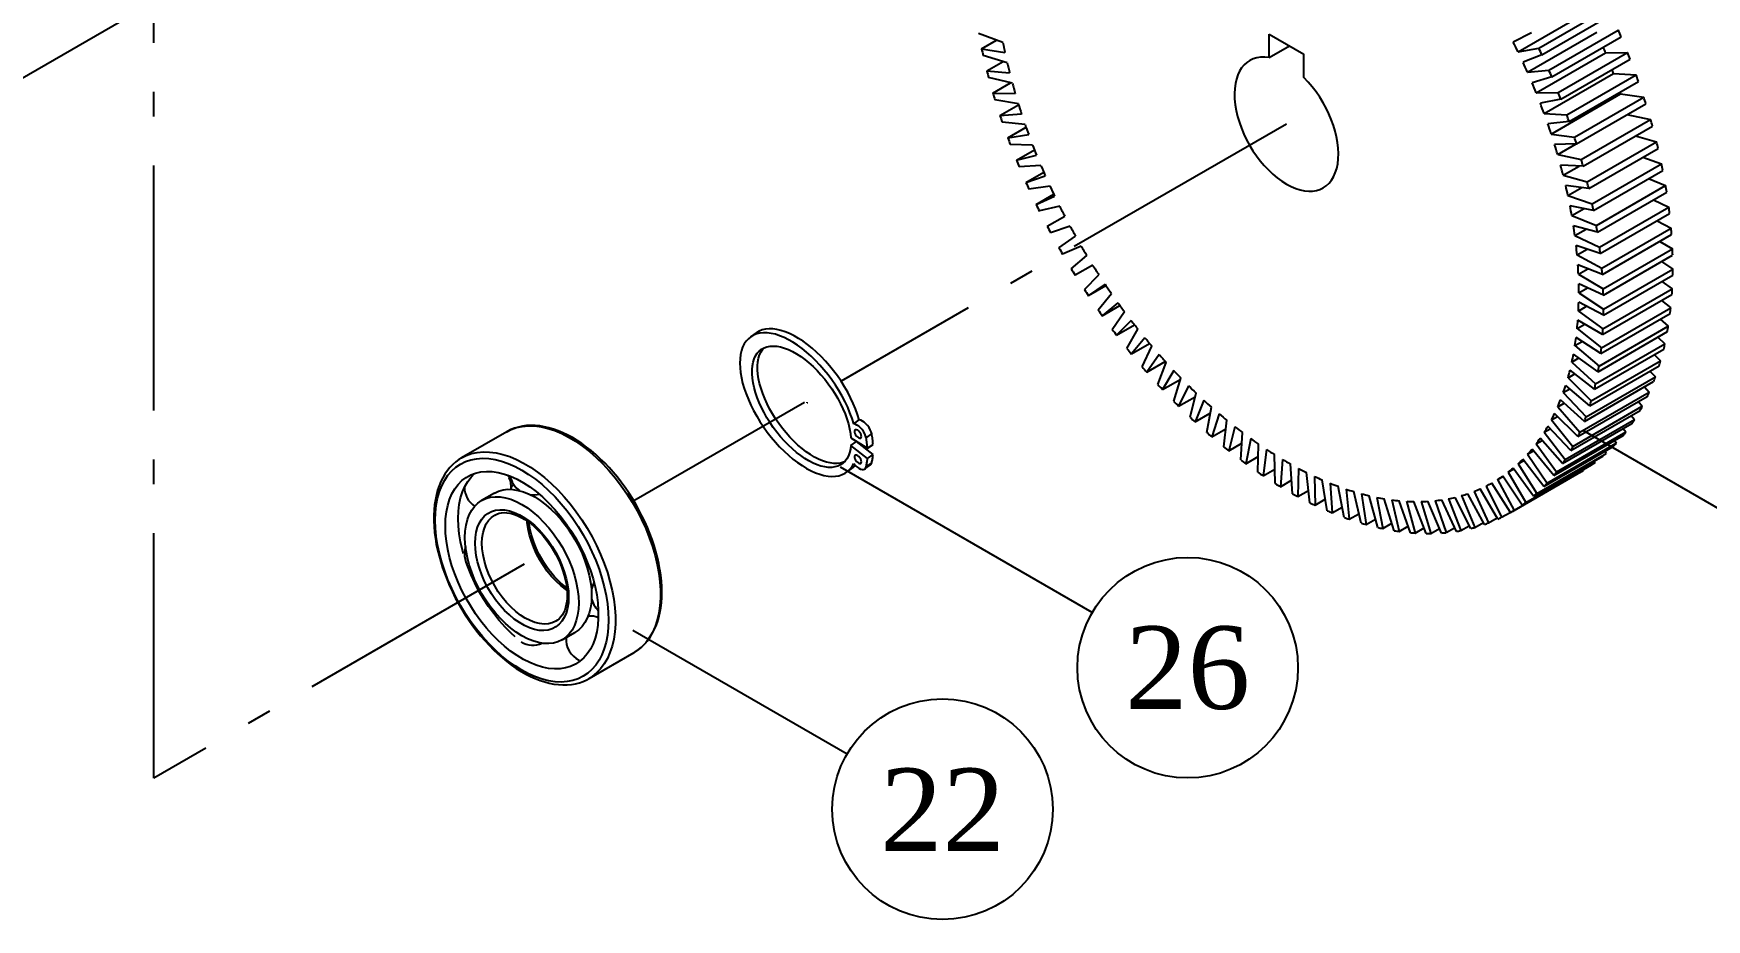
# Model space of a CAD drawing. Extents: x 985 to 3041, y -402 to 1051.
# Drawn here: x 1647.3 to 1988.7, y -92 to 88.7 of the extents above; entities that cross this region are included whole.
import ezdxf
from ezdxf.enums import TextEntityAlignment as Align

# ---------------------------------------------------------------- set-up
doc = ezdxf.new("R2010")
doc.units = 0
doc.header["$LTSCALE"] = 5
doc.linetypes.add('CENTER', pattern=[15, 10, -2, 1, -2])
for name, color, linetype in [('5', 3, 'CONTINUOUS'), ('6', 2, 'CONTINUOUS'), ('7', 4, 'CENTER'), ('P22-滾珠軸承_6205', 21, 'CONTINUOUS'), ('P25-第二齒輪', 24, 'CONTINUOUS'), ('P26-C型扣環_S30', 25, 'CONTINUOUS')]:
    doc.layers.add(name, color=color, linetype=linetype)
doc.styles.add('BEAR', font='Times New Roman.ttf')
doc.styles.get("Standard").update_dxf_attribs({"font": 'romans.shx', "bigfont": 'chineset.shx'})

# ---------------------------------------------------------------- blocks, each defined once
blk = doc.blocks.new('件號')
at = {"layer": '5'}
blk.add_circle((0, 4), 4, dxfattribs=at)
at = {"layer": '6'}
blk.add_attdef('件號', text='', height=3, dxfattribs=at).set_placement((0, 4), align=Align.MIDDLE)

msp = doc.modelspace()

# ---------------------------------------------------------------- linework, layer by layer
at = {"layer": '5'}
for p, q in [((2011.4, -19.91), (1963.5, 7.74)), ((1863.34, -29.41), (1811.96, 0.25)), ((1813.32, -58.29), (1769.58, -33.04))]:
    msp.add_line(p, q, dxfattribs=at)
at = {"layer": '7'}
for p, q in [((1671.86, 95.09), (1545.81, 22.32)), ((1671.86, -63.18), (1671.86, 95.09)), ((1902.98, 70.25), (1812.09, 17.78)), ((1804.6, 13.45), (1769.81, -6.63)), ((1747.41, -19.56), (1671.86, -63.18))]:
    msp.add_line(p, q, dxfattribs=at)
at = {"layer": 'P22-滾珠軸承_6205'}
for p, q in [((1743.86, 7.48), (1734.66, 2.17)), ((1734.57, 2.11), (1734.66, 2.17)), ((1744.77, -3.81), (1745.22, -3.21)), ((1741.38, -5.02), (1738.75, -6.54)), ((1749.23, -31.27), (1749.23, -31.15)), ((1749.23, -31.27), (1749.28, -31.3)), ((1755.16, -34.97), (1757.79, -33.45)), ((1755.98, -34.75), (1755.75, -34.63)), ((1769.88, -37.54), (1769.85, -37.56)), ((1760.66, -42.87), (1769.85, -37.56)), ((1760.69, -42.85), (1760.66, -42.87))]:
    msp.add_line(p, q, dxfattribs=at)
for points in [[(1769.88, -37.54), (1770.1, -37.41), (1770.77, -36.96), (1771.4, -36.45), (1771.98, -35.88), (1772.53, -35.26), (1773.04, -34.58), (1773.5, -33.85), (1773.92, -33.07), (1774.3, -32.24), (1774.62, -31.36), (1774.9, -30.44), (1775.13, -29.47), (1775.3, -28.47), (1775.43, -27.43), (1775.51, -26.36), (1775.53, -25.26), (1775.51, -24.13), (1775.43, -22.97), (1775.31, -21.8), (1775.13, -20.61), (1774.91, -19.41), (1774.64, -18.19), (1774.32, -16.97), (1773.95, -15.74), (1773.54, -14.51), (1773.09, -13.29), (1772.59, -12.06), (1772.05, -10.85), (1771.47, -9.64), (1770.85, -8.46), (1770.2, -7.28), (1769.51, -6.13), (1768.79, -5), (1768.03, -3.9), (1767.25, -2.83), (1766.44, -1.79), (1765.6, -0.79), (1764.74, 0.18), (1763.86, 1.11), (1762.96, 1.99), (1762.04, 2.83), (1761.11, 3.63), (1760.16, 4.37), (1759.21, 5.06), (1758.25, 5.7), (1757.28, 6.28), (1756.31, 6.81), (1755.34, 7.27), (1754.38, 7.68), (1753.42, 8.02), (1752.46, 8.3), (1751.52, 8.52), (1750.59, 8.67), (1749.68, 8.76), (1748.78, 8.78), (1747.91, 8.73), (1747.07, 8.62), (1746.25, 8.45), (1745.46, 8.21), (1744.71, 7.91), (1743.98, 7.55), (1743.76, 7.41)], [(1743.86, 7.48), (1744.77, 7.93), (1745.88, 8.33), (1747.05, 8.58), (1748.29, 8.69), (1749.57, 8.66), (1750.9, 8.48), (1752.27, 8.17), (1753.66, 7.71), (1755.08, 7.12), (1756.5, 6.39), (1757.92, 5.54), (1759.34, 4.56), (1760.75, 3.46), (1762.13, 2.25), (1763.48, 0.94), (1764.79, -0.47), (1766.05, -1.96), (1767.25, -3.54), (1768.4, -5.18), (1769.47, -6.88), (1770.47, -8.63), (1771.39, -10.42), (1772.22, -12.24), (1772.95, -14.08), (1773.59, -15.92), (1774.13, -17.75), (1774.57, -19.57), (1774.9, -21.36), (1775.12, -23.12), (1775.23, -24.82), (1775.23, -26.47), (1775.12, -28.05), (1774.9, -29.55), (1774.57, -30.96), (1774.13, -32.28), (1773.59, -33.49), (1772.95, -34.59), (1772.22, -35.57), (1771.39, -36.44), (1770.47, -37.17), (1769.88, -37.54)], [(1734.56, 2.1), (1734.11, 1.82), (1733.46, 1.34), (1732.85, 0.8), (1732.28, 0.21), (1731.75, -0.44), (1731.26, -1.14), (1730.82, -1.9), (1730.42, -2.7), (1730.07, -3.55), (1729.76, -4.45), (1729.51, -5.39), (1729.3, -6.38), (1729.15, -7.4), (1729.05, -8.45), (1728.99, -9.54), (1728.99, -10.14)], [(1729.28, -10.55), (1729.33, -8.98), (1729.5, -7.48), (1729.77, -6.07), (1730.14, -4.74), (1730.62, -3.52), (1731.21, -2.4), (1731.88, -1.39), (1732.65, -0.5), (1733.51, 0.26), (1734.46, 0.89), (1735.48, 1.39), (1736.57, 1.76), (1737.72, 1.98), (1738.93, 2.07), (1740.19, 2.01), (1741.49, 1.81), (1742.83, 1.48), (1744.19, 1), (1745.57, 0.4), (1746.96, -0.34), (1748.34, -1.21), (1749.72, -2.19), (1751.08, -3.29), (1752.42, -4.5), (1753.72, -5.8), (1754.98, -7.2), (1756.19, -8.68), (1757.35, -10.24), (1758.44, -11.86), (1759.46, -13.54), (1760.4, -15.26), (1761.26, -17.01), (1762.03, -18.79), (1762.71, -20.58), (1763.29, -22.37), (1763.77, -24.15), (1764.15, -25.91), (1764.42, -27.64), (1764.58, -29.33), (1764.63, -30.96), (1764.58, -32.53), (1764.42, -34.03), (1764.15, -35.44), (1763.77, -36.77), (1763.29, -38), (1762.71, -39.12), (1762.03, -40.12), (1761.26, -41.01), (1760.4, -41.77), (1759.46, -42.41), (1758.44, -42.91), (1757.35, -43.27), (1756.19, -43.49), (1754.98, -43.58), (1753.72, -43.52), (1752.42, -43.32), (1751.08, -42.99), (1749.72, -42.51), (1748.34, -41.91), (1746.96, -41.17), (1745.57, -40.31), (1744.19, -39.32), (1742.83, -38.22), (1741.49, -37.02), (1740.19, -35.71), (1738.93, -34.31), (1737.72, -32.83), (1736.57, -31.27), (1735.48, -29.65), (1734.46, -27.97), (1733.51, -26.25), (1732.65, -24.5), (1731.88, -22.72), (1731.21, -20.93), (1730.62, -19.14), (1730.14, -17.36), (1729.77, -15.6), (1729.5, -13.87), (1729.33, -12.18), (1729.28, -10.55)], [(1734.66, 2.17), (1735.57, 2.63), (1736.68, 3.02), (1737.86, 3.27), (1739.1, 3.38), (1740.38, 3.35), (1741.71, 3.17), (1743.08, 2.86), (1744.47, 2.4), (1745.88, 1.81), (1747.31, 1.08), (1748.73, 0.23), (1750.15, -0.75), (1751.56, -1.85), (1752.94, -3.05), (1754.28, -4.37), (1755.59, -5.77), (1756.86, -7.27), (1758.06, -8.84), (1759.21, -10.49), (1760.28, -12.19), (1761.28, -13.94), (1762.19, -15.73), (1763.02, -17.55), (1763.76, -19.38), (1764.4, -21.22), (1764.94, -23.06), (1765.37, -24.88), (1765.7, -26.67), (1765.92, -28.42), (1766.03, -30.13), (1766.03, -31.78), (1765.92, -33.35), (1765.7, -34.85), (1765.37, -36.27), (1764.94, -37.58), (1764.4, -38.79), (1763.76, -39.9), (1763.02, -40.88), (1762.19, -41.74), (1761.28, -42.47), (1760.69, -42.85)], [(1731.34, -11.74), (1731.39, -10.26), (1731.56, -8.86), (1731.83, -7.54), (1732.21, -6.31), (1732.69, -5.19), (1733.27, -4.17), (1733.95, -3.27), (1734.72, -2.49), (1735.57, -1.84), (1736.51, -1.32), (1737.51, -0.94), (1738.59, -0.7), (1739.72, -0.6), (1740.9, -0.64), (1742.13, -0.82), (1743.39, -1.14), (1744.67, -1.6), (1745.98, -2.19), (1747.28, -2.92), (1748.59, -3.76), (1749.88, -4.73), (1751.16, -5.81), (1752.4, -7), (1753.61, -8.28), (1754.76, -9.65), (1755.87, -11.09), (1756.91, -12.61), (1757.88, -14.18), (1758.78, -15.8), (1759.59, -17.45), (1760.31, -19.13), (1760.94, -20.81), (1761.48, -22.5), (1761.91, -24.17), (1762.23, -25.82), (1762.45, -27.44), (1762.56, -29.01), (1762.56, -30.52), (1762.45, -31.96), (1762.23, -33.32), (1761.91, -34.6), (1761.48, -35.78), (1760.94, -36.85), (1760.31, -37.81), (1759.59, -38.65), (1758.78, -39.36), (1757.88, -39.95), (1756.91, -40.4), (1755.87, -40.71), (1754.76, -40.88), (1753.61, -40.91), (1752.4, -40.8), (1751.16, -40.55), (1749.88, -40.16), (1748.59, -39.63), (1747.28, -38.97), (1745.98, -38.19), (1744.67, -37.28), (1743.39, -36.25), (1742.13, -35.12), (1740.9, -33.89), (1739.72, -32.56), (1738.59, -31.15), (1737.51, -29.67), (1736.51, -28.12), (1735.57, -26.53), (1734.72, -24.89), (1733.95, -23.23), (1733.27, -21.54), (1732.69, -19.85), (1732.21, -18.17), (1731.83, -16.51), (1731.56, -14.87), (1731.39, -13.28), (1731.34, -11.74)], [(1733.97, -10.22), (1734.02, -8.74), (1734.19, -7.34), (1734.46, -6.02), (1734.84, -4.79), (1735.32, -3.67), (1735.9, -2.65), (1736.58, -1.75), (1737.31, -1.01)], [(1735.35, -14.06), (1735.4, -12.77), (1735.57, -11.57), (1735.85, -10.45), (1736.23, -9.44), (1736.72, -8.53), (1737.31, -7.74), (1737.98, -7.07), (1738.75, -6.54), (1739.59, -6.14), (1740.51, -5.89), (1741.48, -5.78), (1742.51, -5.81), (1743.59, -5.98), (1744.69, -6.3), (1745.82, -6.76), (1746.96, -7.35), (1748.09, -8.07), (1749.22, -8.92), (1750.33, -9.87), (1751.4, -10.94), (1752.43, -12.09), (1753.4, -13.33), (1754.32, -14.65), (1755.16, -16.02), (1755.93, -17.43), (1756.61, -18.88), (1757.19, -20.35), (1757.68, -21.82), (1758.06, -23.28), (1758.34, -24.71), (1758.51, -26.11), (1758.56, -27.46), (1758.51, -28.74), (1758.34, -29.94), (1758.06, -31.06), (1757.68, -32.08), (1757.19, -32.98), (1756.61, -33.77), (1755.93, -34.44), (1755.16, -34.97), (1754.32, -35.37), (1753.4, -35.62), (1752.43, -35.74), (1751.4, -35.7), (1750.33, -35.53), (1749.22, -35.21), (1748.09, -34.75), (1746.96, -34.16), (1745.82, -33.44), (1744.69, -32.59), (1743.59, -31.64), (1742.51, -30.57), (1741.48, -29.42), (1740.51, -28.18), (1739.59, -26.87), (1738.75, -25.5), (1737.98, -24.08), (1737.31, -22.63), (1736.72, -21.16), (1736.23, -19.69), (1735.85, -18.23), (1735.57, -16.8), (1735.4, -15.4), (1735.35, -14.06)], [(1741.38, -5.02), (1742.22, -4.63), (1743.14, -4.37), (1744.11, -4.26), (1745.14, -4.29), (1746.22, -4.47), (1747.32, -4.78), (1748.45, -5.24), (1749.59, -5.83), (1750.72, -6.56), (1751.85, -7.4), (1752.96, -8.36), (1754.03, -9.42), (1755.06, -10.58), (1756.04, -11.82), (1756.46, -12.41)], [(1728.99, -10.14), (1728.99, -10.74), (1729.04, -11.88), (1729.15, -13.04), (1729.3, -14.22), (1729.5, -15.42), (1729.75, -16.63), (1730.05, -17.85), (1730.39, -19.08), (1730.78, -20.31), (1731.22, -21.54), (1731.69, -22.76), (1732.21, -23.98), (1732.77, -25.19), (1733.37, -26.38), (1734.01, -27.56), (1734.69, -28.73), (1735.39, -29.87), (1736.13, -30.98), (1736.9, -32.07), (1737.7, -33.12), (1738.53, -34.14), (1739.38, -35.13), (1740.25, -36.07), (1741.14, -36.98), (1742.05, -37.84), (1742.98, -38.65), (1743.92, -39.42), (1744.87, -40.14), (1745.82, -40.8), (1746.79, -41.41), (1747.76, -41.96), (1748.73, -42.45), (1749.69, -42.89), (1750.66, -43.26), (1751.61, -43.57), (1752.56, -43.82), (1753.5, -44), (1754.42, -44.12), (1755.32, -44.17), (1756.21, -44.15), (1757.06, -44.07), (1757.89, -43.93), (1758.7, -43.72), (1759.47, -43.45), (1760.21, -43.11), (1760.68, -42.84)], [(1735.02, -17.33), (1734.84, -16.65), (1734.46, -14.99), (1734.19, -13.36), (1734.02, -11.76), (1733.97, -10.22)], [(1737.41, -15.25), (1737.47, -14.09), (1737.63, -13), (1737.91, -12.01), (1738.29, -11.13), (1738.78, -10.35), (1739.36, -9.7), (1740.03, -9.17), (1740.78, -8.79), (1741.6, -8.54), (1742.48, -8.44), (1743.42, -8.48), (1744.4, -8.66), (1745.41, -8.99), (1746.44, -9.45), (1747.47, -10.05), (1748.5, -10.77), (1749.51, -11.61), (1750.49, -12.56), (1751.43, -13.6), (1752.31, -14.72), (1753.14, -15.92), (1753.89, -17.18), (1754.56, -18.47), (1755.14, -19.79), (1755.62, -21.13), (1756, -22.46), (1756.28, -23.77), (1756.45, -25.04), (1756.5, -26.27), (1756.45, -27.43), (1756.28, -28.51), (1756, -29.5), (1755.62, -30.39), (1755.14, -31.16), (1754.56, -31.81), (1753.89, -32.34), (1753.14, -32.73), (1752.31, -32.97), (1751.43, -33.08), (1750.49, -33.04), (1749.51, -32.85), (1748.5, -32.53), (1747.47, -32.06), (1746.44, -31.46), (1745.41, -30.74), (1744.4, -29.9), (1743.42, -28.96), (1742.48, -27.91), (1741.6, -26.79), (1740.78, -25.59), (1740.03, -24.34), (1739.36, -23.04), (1738.78, -21.72), (1738.29, -20.38), (1737.91, -19.05), (1737.63, -17.74), (1737.47, -16.47), (1737.41, -15.25)], [(1738.82, -15.25), (1738.88, -14.13), (1739.05, -13.1), (1739.32, -12.16), (1739.7, -11.32), (1740.18, -10.6), (1740.75, -9.99), (1741.41, -9.52), (1741.41, -9.52)], [(1741.42, -9.52), (1741.83, -9.32), (1742.31, -9.16), (1742.82, -9.06), (1743.35, -9.02), (1743.9, -9.05), (1744.48, -9.13), (1745.07, -9.28), (1745.67, -9.48), (1746.29, -9.74), (1746.92, -10.05), (1747.56, -10.43), (1748.19, -10.85), (1748.83, -11.33), (1749.46, -11.87), (1750.08, -12.44), (1750.69, -13.07), (1751.28, -13.73), (1751.86, -14.43), (1752.4, -15.17), (1752.93, -15.94), (1753.42, -16.73), (1753.88, -17.54), (1754.3, -18.37), (1754.69, -19.21), (1755.03, -20.06), (1755.33, -20.9), (1755.59, -21.75), (1755.81, -22.58), (1755.98, -23.4), (1756.1, -24.21), (1756.18, -24.99), (1756.21, -25.74), (1756.19, -26.46), (1756.13, -27.14), (1756.03, -27.79), (1755.88, -28.39), (1755.7, -28.94), (1755.47, -29.45), (1755.21, -29.91), (1754.92, -30.31), (1754.58, -30.67), (1754.21, -30.98), (1753.9, -31.17)], [(1756.16, -24.81), (1755.87, -24.61), (1754.89, -23.86), (1753.94, -22.99), (1753.02, -22.02), (1752.15, -20.97), (1751.34, -19.84), (1750.61, -18.65), (1749.95, -17.42), (1749.37, -16.15), (1748.89, -14.87), (1748.51, -13.6), (1748.24, -12.34), (1748.07, -11.11), (1748.04, -10.76)], [(1756.12, -24.38), (1755.49, -23.89), (1754.86, -23.35), (1754.24, -22.75), (1753.64, -22.12), (1753.05, -21.44), (1752.49, -20.72), (1751.95, -19.98), (1751.43, -19.2), (1750.95, -18.41), (1750.5, -17.59), (1750.09, -16.75), (1749.72, -15.91), (1749.39, -15.07), (1749.1, -14.22), (1748.85, -13.38), (1748.65, -12.54), (1748.5, -11.73), (1748.4, -11.01)], [(1757.16, -13.46), (1757.79, -14.5), (1758.56, -15.91), (1759.24, -17.36), (1759.82, -18.83), (1760.31, -20.3), (1760.69, -21.76), (1760.97, -23.19), (1761.14, -24.59), (1761.19, -25.94), (1761.14, -27.22), (1760.97, -28.42), (1760.69, -29.54), (1760.31, -30.56), (1759.82, -31.47), (1759.24, -32.26), (1758.56, -32.92), (1757.79, -33.45), (1757.79, -33.45)], [(1753.91, -31.18), (1753.17, -31.51), (1752.37, -31.7), (1751.5, -31.76), (1750.58, -31.67), (1749.63, -31.43), (1748.65, -31.06), (1747.66, -30.55), (1746.67, -29.92), (1745.7, -29.16), (1744.74, -28.3), (1743.83, -27.33), (1742.96, -26.28), (1742.15, -25.15), (1741.41, -23.96), (1740.75, -22.72), (1740.18, -21.46), (1739.7, -20.18), (1739.32, -18.9), (1739.05, -17.64), (1738.88, -16.42), (1738.82, -15.25)], [(1745.61, -34.39), (1744.76, -33.6), (1743.53, -32.37), (1742.35, -31.04), (1741.22, -29.63), (1740.14, -28.15), (1739.14, -26.61), (1738.2, -25.01), (1737.35, -23.37), (1736.58, -21.71), (1735.9, -20.02), (1735.75, -19.62)]]:
    msp.add_lwpolyline(points, dxfattribs=at)
for centre, start, end in [((1740, -3.79), 0, 30.3561), ((1749.23, -0.62), 191.2018, 235.0724), ((1740, -3.79), 180.8601, 235.6962), ((1740, -3.79), 354.397, 0), ((1749.23, -0.62), 263.7117, 285.237), ((1760.75, -10.3), 193.6022, 232.2024), ((1740, -17.43), 161.9406, 224.2449), ((1765.87, -25.55), 151.3274, 171.2071), ((1765.87, -25.55), 190.709, 226.033), ((1760.75, -34.88), 67.6541, 93.0288), ((1749.23, -31.27), 239.6962, 292.8913), ((1760.75, -34.88), 175.3354, 243.6692)]:
    msp.add_arc(centre, 4.77, start, end, dxfattribs=at)
at = {"layer": 'P25-第二齒輪'}
for p, q in [((1950.27, 84.97), (1964.41, 93.14)), ((1954.48, 85.74), (1968.63, 93.91)), ((1955.12, 84.4), (1969.26, 92.56)), ((1952.95, 88.87), (1949.27, 86.99)), ((1952.18, 80.82), (1966.32, 88.99)), ((1956.55, 81.24), (1970.69, 89.4)), ((1845.12, 86.88), (1840.14, 88.75)), ((1840.78, 85.62), (1843.81, 87.37)), ((1840.78, 85.62), (1845.53, 84.86)), ((1899.45, 83.84), (1899.45, 88.63)), ((1899.45, 88.63), (1906.52, 84.54)), ((1899.45, 83.84), (1903.59, 86.23)), ((1950.27, 84.97), (1954.48, 85.74)), ((1957.13, 79.88), (1971.28, 88.05)), ((1846, 82.75), (1841.08, 84.27)), ((1841.84, 81.11), (1845.14, 83.01)), ((1906.52, 79.76), (1906.52, 84.54)), ((1955.12, 84.4), (1951.26, 82.86)), ((1953.95, 76.64), (1968.09, 84.8)), ((1958.45, 76.7), (1972.59, 84.87)), ((1958.99, 75.34), (1973.13, 83.5)), ((1968.09, 84.8), (1972.59, 84.87)), ((1841.84, 81.11), (1846.49, 80.71)), ((1847.05, 78.58), (1842.2, 79.75)), ((1843.09, 76.57), (1846.7, 78.66)), ((1952.18, 80.82), (1956.55, 81.24)), ((1957.13, 79.88), (1953.1, 78.69)), ((1955.57, 72.44), (1969.71, 80.6)), ((1960.18, 72.14), (1974.33, 80.31)), ((1960.67, 70.77), (1974.81, 78.94)), ((1969.71, 80.6), (1974.33, 80.31)), ((1843.09, 76.57), (1847.63, 76.52)), ((1848.27, 74.38), (1843.5, 75.21)), ((1953.95, 76.64), (1958.45, 76.7)), ((1958.99, 75.34), (1954.8, 74.5)), ((1957.03, 68.23), (1971.17, 76.4)), ((1961.75, 67.58), (1975.89, 75.75)), ((1971.17, 76.4), (1975.89, 75.75)), ((1844.52, 72.02), (1848.32, 74.21)), ((1844.52, 72.02), (1848.92, 72.32)), ((1955.57, 72.44), (1960.18, 72.14)), ((1962.19, 66.21), (1976.33, 74.38)), ((1972.47, 72.19), (1977.28, 71.19)), ((1849.65, 70.18), (1844.98, 70.65)), ((1846.12, 67.45), (1849.85, 69.61)), ((1960.67, 70.77), (1956.33, 70.29)), ((1963.14, 63.03), (1977.28, 71.19)), ((1963.52, 61.66), (1977.67, 69.83)), ((1846.12, 67.45), (1850.38, 68.11)), ((1851.19, 65.97), (1846.63, 66.09)), ((1847.89, 62.9), (1851.56, 65.02)), ((1957.03, 68.23), (1961.75, 67.58)), ((1962.19, 66.21), (1957.71, 66.09)), ((1958.33, 64.03), (1962.11, 66.21)), ((1964.35, 58.49), (1978.49, 66.66)), ((1964.68, 57.14), (1978.82, 65.3)), ((1974.22, 67.84), (1978.49, 66.66)), ((1847.89, 62.9), (1852, 63.91)), ((1852.88, 61.78), (1848.45, 61.54)), ((1958.33, 64.03), (1963.14, 63.03)), ((1963.52, 61.66), (1958.93, 61.89)), ((1959.46, 59.85), (1962.68, 61.7)), ((1965.38, 53.99), (1979.52, 62.16)), ((1975.67, 63.48), (1979.52, 62.16)), ((1849.82, 58.37), (1853.45, 60.46)), ((1849.82, 58.37), (1853.77, 59.73)), ((1959.46, 59.85), (1964.35, 58.49)), ((1965.65, 52.65), (1979.79, 60.82)), ((1976.88, 59.13), (1980.36, 57.71)), ((1854.73, 57.61), (1850.43, 57.01)), ((1851.91, 53.87), (1855.51, 55.94)), ((1851.91, 53.87), (1855.68, 55.58)), ((1964.68, 57.14), (1959.98, 57.72)), ((1960.43, 55.69), (1963.24, 57.32)), ((1960.43, 55.69), (1965.38, 53.99)), ((1966.22, 49.54), (1980.36, 57.71)), ((1966.44, 48.22), (1980.58, 56.39)), ((1977.86, 54.81), (1981.02, 53.32)), ((1856.71, 53.48), (1852.57, 52.53)), ((1854.16, 49.42), (1857.74, 51.47)), ((1965.65, 52.65), (1960.86, 53.59)), ((1961.22, 51.58), (1963.73, 53.03)), ((1961.22, 51.58), (1966.22, 49.54)), ((1966.87, 45.16), (1981.02, 53.32)), ((1967.03, 43.85), (1981.17, 52.02)), ((1858.84, 49.4), (1854.86, 48.1)), ((1966.44, 48.22), (1961.56, 49.51)), ((1961.84, 47.53), (1964.11, 48.84)), ((1967.34, 40.84), (1981.48, 49.01)), ((1978.62, 50.54), (1981.48, 49.01)), ((1856.55, 45.03), (1859.93, 47.42)), ((1861.1, 45.38), (1857.3, 43.73)), ((1961.84, 47.53), (1966.87, 45.16)), ((1967.03, 43.85), (1962.09, 45.49)), ((1962.29, 43.55), (1964.36, 44.74)), ((1967.44, 39.57), (1981.58, 47.73)), ((1967.61, 36.62), (1981.75, 44.78)), ((1979.16, 46.33), (1981.75, 44.78)), ((1859.08, 40.72), (1862.25, 43.44)), ((1863.48, 41.44), (1859.87, 39.45)), ((1962.29, 43.55), (1967.34, 40.84)), ((1967.44, 39.57), (1962.45, 41.55)), ((1967.65, 35.37), (1981.79, 43.53)), ((1979.49, 42.2), (1981.83, 40.66)), ((1861.74, 36.5), (1864.69, 39.53)), ((1865.98, 37.58), (1862.57, 35.25)), ((1962.56, 39.64), (1964.47, 40.74)), ((1962.56, 39.64), (1967.61, 36.62)), ((1967.65, 35.37), (1962.62, 37.68)), ((1967.67, 31.28), (1981.81, 39.44)), ((1967.68, 32.49), (1981.83, 40.66)), ((1979.61, 38.17), (1981.71, 36.65)), ((1862.57, 35.25), (1866.15, 37.32)), ((1864.53, 32.38), (1867.25, 35.72)), ((1962.65, 35.83), (1964.43, 36.85)), ((1962.65, 35.83), (1967.68, 32.49)), ((1967.49, 27.3), (1981.64, 35.47)), ((1967.57, 28.48), (1981.71, 36.65)), ((1979.52, 34.24), (1981.4, 32.76)), ((1868.59, 33.82), (1865.38, 31.16)), ((1865.38, 31.16), (1869, 33.25)), ((1867.42, 28.37), (1869.91, 32.01)), ((1962.56, 32.12), (1964.23, 33.08)), ((1962.56, 32.12), (1967.57, 28.48)), ((1967.67, 31.28), (1962.62, 33.92)), ((1967.13, 23.45), (1981.27, 31.62)), ((1967.26, 24.59), (1981.4, 32.76)), ((1871.3, 30.17), (1868.32, 27.19)), ((1868.32, 27.19), (1871.97, 29.3)), ((1870.43, 24.49), (1872.67, 28.42)), ((1962.29, 28.52), (1963.87, 29.43)), ((1962.29, 28.52), (1967.26, 24.59)), ((1967.49, 27.3), (1962.44, 30.27)), ((1966.57, 19.74), (1980.71, 27.91)), ((1966.76, 20.84), (1980.9, 29.01)), ((1979.23, 30.44), (1980.9, 29.01)), ((1874.11, 26.64), (1871.35, 23.35)), ((1871.35, 23.35), (1875.06, 25.49)), ((1873.53, 20.74), (1875.52, 24.95)), ((1961.85, 25.05), (1963.35, 25.91)), ((1961.85, 25.05), (1966.76, 20.84)), ((1967.13, 23.45), (1962.09, 26.73)), ((1965.82, 16.19), (1979.97, 24.35)), ((1966.07, 17.24), (1980.21, 25.4)), ((1978.73, 26.77), (1980.21, 25.4)), ((1877.01, 23.23), (1874.48, 19.64)), ((1874.48, 19.64), (1878.26, 21.83)), ((1876.72, 17.14), (1878.45, 21.62)), ((1961.23, 21.71), (1962.66, 22.54)), ((1961.23, 21.71), (1966.07, 17.24)), ((1966.57, 19.74), (1961.56, 23.33)), ((1964.89, 12.79), (1979.03, 20.96)), ((1965.19, 13.79), (1979.33, 21.96)), ((1978.04, 23.24), (1979.33, 21.96)), ((1879.98, 19.97), (1877.69, 16.09)), ((1877.69, 16.09), (1881.4, 18.23)), ((1879.99, 13.7), (1881.46, 18.43)), ((1960.44, 18.51), (1961.81, 19.31)), ((1960.44, 18.51), (1965.19, 13.79)), ((1965.82, 16.19), (1960.85, 20.06)), ((1963.77, 9.57), (1977.91, 17.73)), ((1964.12, 10.51), (1978.27, 18.68)), ((1977.15, 19.87), (1978.27, 18.68)), ((1883.02, 16.86), (1880.98, 12.7)), ((1880.98, 12.7), (1884.35, 14.64)), ((1883.33, 10.43), (1884.53, 15.39)), ((1886.12, 13.91), (1884.34, 9.48)), ((1963.77, 9.57), (1958.92, 13.99)), ((1959.47, 15.48), (1960.8, 16.24)), ((1959.47, 15.48), (1964.12, 10.51)), ((1964.89, 12.79), (1959.97, 16.95)), ((1962.47, 6.52), (1976.61, 14.69)), ((1962.88, 7.42), (1977.02, 15.58)), ((1976.07, 16.67), (1977.02, 15.58)), ((1884.34, 9.48), (1887.43, 11.26)), ((1886.72, 7.33), (1887.66, 12.52)), ((1889.27, 11.13), (1887.75, 6.44)), ((1957.04, 9.9), (1958.29, 10.62)), ((1962.47, 6.52), (1957.7, 11.2)), ((1958.34, 12.6), (1959.63, 13.34)), ((1958.34, 12.6), (1962.88, 7.42)), ((1960.99, 3.67), (1975.13, 11.83)), ((1961.45, 4.5), (1975.59, 12.67)), ((1973.34, 10.8), (1973.99, 9.95)), ((1974.8, 13.64), (1975.59, 12.67)), ((1887.75, 6.44), (1890.62, 8.09)), ((1890.17, 4.43), (1890.83, 9.82)), ((1892.46, 8.52), (1891.21, 3.59)), ((1893.65, 1.72), (1894.04, 7.31)), ((1955.58, 7.37), (1956.8, 8.08)), ((1955.58, 7.37), (1959.85, 1.79)), ((1960.99, 3.67), (1956.32, 8.59)), ((1957.04, 9.9), (1961.45, 4.5)), ((1958.08, -0.72), (1972.22, 7.44)), ((1959.34, 1.01), (1973.48, 9.18)), ((1959.85, 1.79), (1973.99, 9.95)), ((1971.71, 8.16), (1972.22, 7.44)), ((1891.21, 3.59), (1893.89, 5.14)), ((1895.68, 6.1), (1894.7, 0.94)), ((1897.16, -0.79), (1897.27, 4.98)), ((1898.93, 3.86), (1898.22, -1.5)), ((1952.2, 2.9), (1953.37, 3.58)), ((1957.52, -1.43), (1953.09, 3.92)), ((1953.97, 5.04), (1955.16, 5.73)), ((1953.97, 5.04), (1958.08, -0.72)), ((1959.34, 1.01), (1954.78, 6.16)), ((1955.53, -3.67), (1969.68, 4.5)), ((1956.15, -3.02), (1970.29, 5.14)), ((1957.52, -1.43), (1971.66, 6.73)), ((1967.93, 3.49), (1968.2, 3.06)), ((1969.91, 5.72), (1970.29, 5.14)), ((1894.7, 0.94), (1897.22, 2.4)), ((1900.69, -3.08), (1900.52, 2.84)), ((1902.18, 1.83), (1901.75, -3.73)), ((1904.22, -5.16), (1903.78, 0.91)), ((1905.44, 0), (1905.28, -5.73)), ((1953.39, -5.68), (1949.25, 0.05)), ((1950.29, 0.96), (1951.44, 1.63)), ((1950.29, 0.96), (1954.05, -5.1)), ((1951.1, -7.47), (1965.25, 0.7)), ((1955.53, -3.67), (1951.24, 1.88)), ((1951.81, -6.96), (1965.95, 1.21)), ((1952.2, 2.9), (1956.15, -3.02)), ((1953.39, -5.68), (1967.54, 2.48)), ((1954.05, -5.1), (1968.2, 3.06)), ((1965.79, 1.48), (1965.95, 1.21)), ((1898.22, -1.5), (1900.61, -0.12)), ((1901.75, -3.73), (1904.02, -2.41)), ((1907.75, -7), (1907.04, -0.82)), ((1908.7, -1.62), (1908.81, -7.51)), ((1911.27, -8.62), (1910.28, -2.33)), ((1911.93, -3.02), (1912.32, -9.06)), ((1948.67, -9.02), (1944.87, -2.99)), ((1946.04, -2.29), (1947.17, -1.64)), ((1946.04, -2.29), (1949.42, -8.58)), ((1951.1, -7.47), (1947.13, -1.58)), ((1948.23, -0.77), (1949.37, -0.11)), ((1948.23, -0.77), (1951.81, -6.96)), ((1948.67, -9.02), (1962.81, -0.86)), ((1949.42, -8.58), (1963.56, -0.42)), ((1963.5, -0.31), (1963.56, -0.42)), ((1905.28, -5.73), (1907.46, -4.48)), ((1908.81, -7.51), (1910.91, -6.3)), ((1914.76, -10.01), (1913.51, -3.63)), ((1915.14, -4.21), (1915.8, -10.37)), ((1918.22, -11.15), (1916.7, -4.71)), ((1918.31, -5.17), (1919.25, -11.44)), ((1921.63, -12.05), (1919.85, -5.56)), ((1921.44, -5.91), (1922.64, -12.27)), ((1924.98, -12.7), (1922.95, -6.19)), ((1924.51, -6.42), (1925.98, -12.85)), ((1928.27, -13.11), (1925.99, -6.59)), ((1927.51, -6.71), (1929.25, -13.19)), ((1931.49, -13.27), (1928.96, -6.76)), ((1930.45, -6.76), (1932.44, -13.27)), ((1934.62, -13.18), (1931.86, -6.7)), ((1933.3, -6.58), (1935.54, -13.1)), ((1937.65, -12.84), (1934.66, -6.41)), ((1936.06, -6.18), (1938.54, -12.69)), ((1940.58, -12.25), (1937.38, -5.9)), ((1938.72, -5.54), (1941.44, -12.03)), ((1943.4, -11.42), (1939.99, -5.15)), ((1941.28, -4.68), (1944.23, -11.12)), ((1946.1, -10.34), (1942.49, -4.18)), ((1943.72, -3.6), (1946.89, -9.97)), ((1912.32, -9.06), (1914.34, -7.89)), ((1915.8, -10.37), (1917.77, -9.24)), ((1944.23, -11.12), (1945.97, -10.11)), ((1946.89, -9.97), (1948.63, -8.96)), ((1919.25, -11.44), (1921.16, -10.34)), ((1922.64, -12.27), (1924.51, -11.19)), ((1925.98, -12.85), (1927.81, -11.79)), ((1929.25, -13.19), (1931.05, -12.14)), ((1932.44, -13.27), (1934.22, -12.24)), ((1935.54, -13.1), (1937.3, -12.09)), ((1938.54, -12.69), (1940.29, -11.68)), ((1941.44, -12.03), (1943.19, -11.02))]:
    msp.add_line(p, q, dxfattribs=at)
for centre, major_axis, start_param, end_param in [((1917.13, 78.42), (-45.75, 79.24), -1.77705, -1.760656), ((1902.98, 70.25), (-45.75, 79.24), 1.064042, 1.080436), ((1902.98, 70.25), (-42.19, 73.07), 1.031529, 1.058313), ((1902.98, 70.25), (-42.19, 73.07), -1.70029, -1.673507), ((1902.98, 70.25), (-45.75, 79.24), -1.722414, -1.70602), ((1917.13, 78.42), (-42.19, 73.07), -1.809563, -1.794752), ((1902.98, 70.25), (-42.19, 73.07), 1.086166, 1.112949), ((1902.98, 70.25), (-7.5, 12.99), -0.445561, 5.15795), ((1902.98, 70.25), (-42.19, 73.07), -1.754927, -1.728143), ((1917.13, 78.42), (-45.75, 79.24), -1.831686, -1.815293), ((1902.98, 70.25), (-45.75, 79.24), 1.118679, 1.135072), ((1902.98, 70.25), (-42.19, 73.07), 1.140802, 1.167586), ((1902.98, 70.25), (-42.19, 73.07), -1.809563, -1.78278), ((1902.98, 70.25), (-45.75, 79.24), -1.77705, -1.760656), ((1917.13, 78.42), (-42.19, 73.07), -1.8642, -1.854301), ((1917.13, 78.42), (-45.75, 79.24), -1.886323, -1.869929), ((1902.98, 70.25), (-45.75, 79.24), 1.173315, 1.189709), ((1902.98, 70.25), (-45.75, 79.24), -1.831686, -1.815293), ((1917.13, 78.42), (-42.19, 73.07), -1.918836, -1.914017), ((1917.13, 78.42), (-45.75, 79.24), -1.940959, -1.924566), ((1902.98, 70.25), (-45.75, 79.24), 1.227952, 1.244345), ((1902.98, 70.25), (-42.19, 73.07), 1.195438, 1.222222), ((1902.98, 70.25), (-42.19, 73.07), -1.8642, -1.837416), ((1902.98, 70.25), (-45.75, 79.24), -1.886323, -1.869929), ((1902.98, 70.25), (-42.19, 73.07), 1.250075, 1.276858), ((1902.98, 70.25), (-42.19, 73.07), -1.918836, -1.892052), ((1917.13, 78.42), (-45.75, 79.24), -1.995596, -1.979202), ((1902.98, 70.25), (-45.75, 79.24), 1.282588, 1.298982), ((1902.98, 70.25), (-42.19, 73.07), 1.304711, 1.331495), ((1902.98, 70.25), (-42.19, 73.07), -1.973472, -1.946689), ((1902.98, 70.25), (-45.75, 79.24), -1.940959, -1.924566), ((1917.13, 78.42), (-45.75, 79.24), -2.050232, -2.033838), ((1902.98, 70.25), (-45.75, 79.24), 1.337224, 1.353618), ((1902.98, 70.25), (-42.19, 73.07), 1.359348, 1.386131), ((1902.98, 70.25), (-42.19, 73.07), -2.028109, -2.001325), ((1902.98, 70.25), (-45.75, 79.24), -1.995596, -1.979202), ((1917.13, 78.42), (-45.75, 79.24), -2.104868, -2.088475), ((1902.98, 70.25), (-45.75, 79.24), 1.391861, 1.408254), ((1902.98, 70.25), (-45.75, 79.24), -2.050232, -2.033838), ((1902.98, 70.25), (-42.19, 73.07), 1.413984, 1.440768), ((1902.98, 70.25), (-42.19, 73.07), -2.082745, -2.055962), ((1917.13, 78.42), (-45.75, 79.24), -2.159505, -2.143111), ((1902.98, 70.25), (-45.75, 79.24), 1.446497, 1.462891), ((1902.98, 70.25), (-42.19, 73.07), 1.46862, 1.495404), ((1902.98, 70.25), (-42.19, 73.07), -2.137382, -2.110598), ((1902.98, 70.25), (-45.75, 79.24), -2.104868, -2.088475), ((1917.13, 78.42), (-45.75, 79.24), -2.214141, -2.197748), ((1902.98, 70.25), (-45.75, 79.24), 1.501134, 1.517527), ((1902.98, 70.25), (-42.19, 73.07), 1.523257, 1.55004), ((1902.98, 70.25), (-42.19, 73.07), -2.192018, -2.165234), ((1902.98, 70.25), (-45.75, 79.24), -2.159505, -2.143111), ((1917.13, 78.42), (-45.75, 79.24), -2.268778, -2.252384), ((1902.98, 70.25), (-45.75, 79.24), 1.55577, 1.572164), ((1902.98, 70.25), (-42.19, 73.07), 1.577893, 1.604677), ((1902.98, 70.25), (-42.19, 73.07), -2.246654, -2.219871), ((1902.98, 70.25), (-45.75, 79.24), -2.214141, -2.197748), ((1917.13, 78.42), (-45.75, 79.24), -2.323414, -2.30702), ((1902.98, 70.25), (-42.19, 73.07), 1.63253, 1.659313), ((1902.98, 70.25), (-42.19, 73.07), -2.301291, -2.274507), ((1902.98, 70.25), (-45.75, 79.24), 1.610406, 1.6268), ((1902.98, 70.25), (-42.19, 73.07), 1.687166, 1.71395), ((1902.98, 70.25), (-42.19, 73.07), -2.355927, -2.329144), ((1902.98, 70.25), (-45.75, 79.24), -2.268778, -2.252384), ((1917.13, 78.42), (-45.75, 79.24), -2.37805, -2.361657), ((1902.98, 70.25), (-45.75, 79.24), 1.665043, 1.681436), ((1902.98, 70.25), (-45.75, 79.24), -2.323414, -2.30702), ((1917.13, 78.42), (-45.75, 79.24), -2.432687, -2.416293), ((1902.98, 70.25), (-45.75, 79.24), 1.719679, 1.736073), ((1902.98, 70.25), (-42.19, 73.07), 1.741802, 1.768586), ((1902.98, 70.25), (-42.19, 73.07), -2.410564, -2.38378), ((1902.98, 70.25), (-45.75, 79.24), -2.37805, -2.361657), ((1917.13, 78.42), (-45.75, 79.24), -2.487323, -2.47093), ((1902.98, 70.25), (-45.75, 79.24), 1.774316, 1.790709), ((1902.98, 70.25), (-42.19, 73.07), 1.796439, 1.823222), ((1902.98, 70.25), (-42.19, 73.07), -2.4652, -2.438416), ((1902.98, 70.25), (-45.75, 79.24), -2.432687, -2.416293), ((1917.13, 78.42), (-45.75, 79.24), -2.54196, -2.525566), ((1902.98, 70.25), (-45.75, 79.24), 1.828952, 1.845346), ((1902.98, 70.25), (-42.19, 73.07), 1.851075, 1.877859), ((1902.98, 70.25), (-42.19, 73.07), -2.519836, -2.493053), ((1902.98, 70.25), (-45.75, 79.24), -2.487323, -2.47093), ((1917.13, 78.42), (-45.75, 79.24), -2.596596, -2.580202), ((1902.98, 70.25), (-45.75, 79.24), 1.883588, 1.899982), ((1902.98, 70.25), (-42.19, 73.07), 1.905712, 1.932495), ((1902.98, 70.25), (-42.19, 73.07), -2.574473, -2.547689), ((1902.98, 70.25), (-45.75, 79.24), -2.54196, -2.525566), ((1917.13, 78.42), (-45.75, 79.24), -2.651232, -2.634839), ((1902.98, 70.25), (-45.75, 79.24), 1.938225, 1.954618), ((1902.98, 70.25), (-42.19, 73.07), 1.960348, 1.987132), ((1902.98, 70.25), (-42.19, 73.07), -2.629109, -2.602326), ((1902.98, 70.25), (-45.75, 79.24), -2.596596, -2.580202), ((1917.13, 78.42), (-45.75, 79.24), -2.705869, -2.689475), ((1902.98, 70.25), (-45.75, 79.24), 1.992861, 2.009255), ((1902.98, 70.25), (-42.19, 73.07), 2.014984, 2.041768), ((1902.98, 70.25), (-42.19, 73.07), 2.069621, 2.096404), ((1902.98, 70.25), (-42.19, 73.07), -2.738382, -2.711598), ((1902.98, 70.25), (-42.19, 73.07), -2.683746, -2.656962), ((1902.98, 70.25), (-45.75, 79.24), -2.651232, -2.634839), ((1917.13, 78.42), (-45.75, 79.24), -2.760505, -2.744112), ((1902.98, 70.25), (-45.75, 79.24), 2.047498, 2.063891), ((1902.98, 70.25), (-42.19, 73.07), 2.124257, 2.151041), ((1902.98, 70.25), (-42.19, 73.07), -2.793018, -2.766235), ((1902.98, 70.25), (-45.75, 79.24), -2.705869, -2.689475), ((1917.13, 78.42), (-45.75, 79.24), -2.815142, -2.798748), ((1902.98, 70.25), (-45.75, 79.24), 2.102134, 2.118528), ((1902.98, 70.25), (-42.19, 73.07), 2.178893, 2.205677), ((1902.98, 70.25), (-42.19, 73.07), -2.847655, -2.820871), ((1902.98, 70.25), (-45.75, 79.24), -2.760505, -2.744112), ((1917.13, 78.42), (-45.75, 79.24), -2.924414, -2.908021), ((1917.13, 78.42), (-45.75, 79.24), -2.869778, -2.853384), ((1902.98, 70.25), (-45.75, 79.24), 2.15677, 2.173164), ((1902.98, 70.25), (-42.19, 73.07), 2.23353, 2.260314), ((1902.98, 70.25), (-42.19, 73.07), 2.288166, 2.31495), ((1902.98, 70.25), (-42.19, 73.07), -2.956928, -2.930144), ((1902.98, 70.25), (-42.19, 73.07), -2.902291, -2.875508), ((1902.98, 70.25), (-45.75, 79.24), -2.815142, -2.798748), ((1917.13, 78.42), (-45.75, 79.24), -2.979051, -2.962657), ((1902.98, 70.25), (-45.75, 79.24), 2.211407, 2.2278), ((1902.98, 70.25), (-42.19, 73.07), 2.342803, 2.369586), ((1902.98, 70.25), (-42.19, 73.07), 2.397439, 2.424223), ((1902.98, 70.25), (-42.19, 73.07), -3.0662, -3.039417), ((1902.98, 70.25), (-42.19, 73.07), -3.011564, -2.98478), ((1902.98, 70.25), (-45.75, 79.24), -2.869778, -2.853384), ((1917.13, 78.42), (-45.75, 79.24), -3.088324, -3.07193), ((1917.13, 78.42), (-45.75, 79.24), -3.033687, -3.017294), ((1902.98, 70.25), (-45.75, 79.24), 2.266043, 2.282437), ((1902.98, 70.25), (-45.75, 79.24), 2.320679, 2.337073), ((1902.98, 70.25), (-42.19, 73.07), 2.452075, 2.478859), ((1902.98, 70.25), (-42.19, 73.07), 2.506712, 2.533495), ((1902.98, 70.25), (-42.19, 73.07), 3.107712, 3.134496), ((1902.98, 70.25), (-42.19, 73.07), -3.120837, -3.094053), ((1902.98, 70.25), (-45.75, 79.24), -2.979051, -2.962657), ((1902.98, 70.25), (-45.75, 79.24), -2.924414, -2.908021), ((1917.13, 78.42), (-45.75, 79.24), 3.140225, 3.156619), ((1902.98, 70.25), (-45.75, 79.24), 2.375316, 2.39171), ((1902.98, 70.25), (-42.19, 73.07), 2.561348, 2.588132), ((1902.98, 70.25), (-42.19, 73.07), 2.615985, 2.642768), ((1902.98, 70.25), (-42.19, 73.07), 2.670621, 2.697405), ((1902.98, 70.25), (-42.19, 73.07), 2.725257, 2.752041), ((1902.98, 70.25), (-42.19, 73.07), 2.779894, 2.806677), ((1902.98, 70.25), (-42.19, 73.07), 2.83453, 2.861314), ((1902.98, 70.25), (-42.19, 73.07), 2.889167, 2.91595), ((1902.98, 70.25), (-42.19, 73.07), 2.943803, 2.970587), ((1902.98, 70.25), (-42.19, 73.07), 2.998439, 3.025223), ((1902.98, 70.25), (-42.19, 73.07), 3.053076, 3.079859), ((1902.98, 70.25), (-45.75, 79.24), -3.033687, -3.017294), ((1902.98, 70.25), (-45.75, 79.24), 2.429952, 2.446346), ((1902.98, 70.25), (-45.75, 79.24), 2.484589, 2.500982), ((1902.98, 70.25), (-45.75, 79.24), 2.539225, 2.555619), ((1902.98, 70.25), (-45.75, 79.24), 3.085589, 3.101983), ((1902.98, 70.25), (-45.75, 79.24), 3.140225, 3.156619), ((1902.98, 70.25), (-45.75, 79.24), -3.088324, -3.07193), ((1902.98, 70.25), (-45.75, 79.24), 2.593861, 2.610255), ((1902.98, 70.25), (-45.75, 79.24), 2.648498, 2.664891), ((1902.98, 70.25), (-45.75, 79.24), 2.703134, 2.719528), ((1902.98, 70.25), (-45.75, 79.24), 2.757771, 2.774164), ((1902.98, 70.25), (-45.75, 79.24), 2.812407, 2.828801), ((1902.98, 70.25), (-45.75, 79.24), 2.867043, 2.883437), ((1902.98, 70.25), (-45.75, 79.24), 2.92168, 2.938073), ((1902.98, 70.25), (-45.75, 79.24), 2.976316, 2.99271), ((1902.98, 70.25), (-45.75, 79.24), 3.030953, 3.047346)]:
    msp.add_ellipse(centre, major_axis=major_axis, ratio=0.57735, start_param=start_param, end_param=end_param, dxfattribs=at)
at = {"layer": 'P26-C型扣環_S30'}
for p, q in [((1794.77, 27.65), (1793.64, 26.85)), ((1805.16, 13.39), (1805.16, 13.5)), ((1805.16, 13.39), (1805.21, 13.35)), ((1814.67, 9.1), (1815.81, 9.9)), ((1817.2, 6.23), (1818.34, 7.03)), ((1814.11, 6.24), (1817.49, 4.11)), ((1814.11, 4.69), (1815.24, 5.49)), ((1817.49, 2.03), (1814.11, 4.69)), ((1818.62, 2.83), (1815.24, 5.49)), ((1817.49, 4.11), (1818.62, 4.91)), ((1813.18, -0.79), (1814.31, 0.01)), ((1816.93, -0.1), (1818.07, 0.7)), ((1817.2, 0.32), (1818.34, 1.12)), ((1817.49, 2.03), (1818.62, 2.83))]:
    msp.add_line(p, q, dxfattribs=at)
for points in [[(1814.67, 9.1), (1814.33, 10.21), (1813.91, 11.34), (1813.44, 12.47), (1812.9, 13.61), (1812.3, 14.74), (1811.66, 15.87), (1810.96, 16.98), (1810.21, 18.06), (1809.43, 19.11), (1808.61, 20.13), (1807.76, 21.1), (1806.88, 22.03), (1805.98, 22.9), (1805.06, 23.71), (1804.14, 24.46), (1803.21, 25.14), (1802.28, 25.74), (1801.36, 26.27), (1800.45, 26.72), (1799.56, 27.08), (1798.69, 27.36), (1797.85, 27.56), (1797.04, 27.66), (1796.28, 27.68), (1795.55, 27.61), (1794.88, 27.45), (1794.25, 27.21), (1793.68, 26.88), (1793.17, 26.46), (1792.72, 25.97), (1792.33, 25.39), (1792.01, 24.75), (1791.76, 24.03), (1791.58, 23.24), (1791.48, 22.39), (1791.44, 21.49), (1791.48, 20.54), (1791.58, 19.54), (1791.76, 18.5), (1792.01, 17.43), (1792.33, 16.33), (1792.72, 15.21), (1793.17, 14.08), (1793.68, 12.94), (1794.25, 11.8), (1794.88, 10.67), (1795.55, 9.56), (1796.28, 8.46), (1797.04, 7.39), (1797.85, 6.36), (1798.69, 5.37), (1799.56, 4.42), (1800.45, 3.52), (1801.36, 2.69), (1802.28, 1.91), (1803.21, 1.2), (1804.14, 0.57), (1805.06, 0.01), (1805.98, -0.48), (1806.88, -0.88), (1807.76, -1.2), (1808.61, -1.43), (1809.43, -1.57), (1810.21, -1.63), (1810.96, -1.6), (1811.66, -1.48), (1812.3, -1.27), (1812.9, -0.97), (1813.44, -0.59), (1813.91, -0.13), (1814.33, 0.41), (1814.67, 1.02)], [(1815.81, 9.9), (1815.46, 11.01), (1815.04, 12.14), (1814.57, 13.27), (1814.03, 14.41), (1813.44, 15.54), (1812.79, 16.67), (1812.09, 17.78), (1811.35, 18.86), (1810.56, 19.91), (1809.74, 20.93), (1808.89, 21.9), (1808.01, 22.83), (1807.11, 23.7), (1806.19, 24.51), (1805.27, 25.26), (1804.34, 25.94), (1803.41, 26.54), (1802.49, 27.07), (1801.58, 27.52), (1800.69, 27.88), (1799.82, 28.16), (1798.98, 28.36), (1798.18, 28.46), (1797.41, 28.48), (1796.68, 28.41), (1796.01, 28.25), (1795.38, 28.01), (1794.81, 27.68), (1794.77, 27.65)], [(1814.11, 4.69), (1814.01, 3.91), (1813.84, 3.2), (1813.6, 2.56), (1813.29, 1.99), (1812.92, 1.49), (1812.48, 1.07), (1811.99, 0.73), (1811.44, 0.47), (1810.83, 0.3), (1810.18, 0.22), (1809.49, 0.22), (1808.75, 0.31), (1807.99, 0.49), (1807.19, 0.75), (1806.38, 1.1), (1805.54, 1.52), (1804.7, 2.03), (1803.85, 2.61), (1803, 3.26), (1802.16, 3.97), (1801.34, 4.75), (1800.53, 5.58), (1799.74, 6.46), (1798.99, 7.38), (1798.27, 8.34), (1797.6, 9.33), (1796.97, 10.35), (1796.38, 11.38), (1795.85, 12.41), (1795.38, 13.45), (1794.97, 14.49), (1794.63, 15.51), (1794.35, 16.51), (1794.14, 17.48), (1794, 18.41), (1793.92, 19.31), (1793.92, 20.16), (1794, 20.95), (1794.14, 21.69), (1794.35, 22.36), (1794.63, 22.97), (1794.97, 23.5), (1795.38, 23.95), (1795.85, 24.32), (1796.38, 24.62), (1796.97, 24.82), (1797.6, 24.94), (1798.27, 24.97), (1798.99, 24.92), (1799.74, 24.78), (1800.53, 24.55), (1801.34, 24.24), (1802.16, 23.85), (1803, 23.37), (1803.85, 22.83), (1804.7, 22.21), (1805.54, 21.52), (1806.38, 20.77), (1807.19, 19.96), (1807.99, 19.1), (1808.75, 18.19), (1809.49, 17.24), (1810.18, 16.26), (1810.83, 15.26), (1811.44, 14.24), (1811.99, 13.2), (1812.48, 12.16), (1812.92, 11.12), (1813.29, 10.1), (1813.6, 9.09), (1813.84, 8.11), (1814.01, 7.15), (1814.11, 6.24)], [(1812.81, 1.37), (1812.57, 1.27), (1811.96, 1.1), (1811.31, 1.02), (1810.62, 1.02), (1809.88, 1.11), (1809.12, 1.29), (1808.32, 1.55), (1807.51, 1.9), (1806.67, 2.32), (1805.83, 2.83), (1804.98, 3.41), (1804.13, 4.06), (1803.29, 4.77), (1802.47, 5.55), (1801.66, 6.38), (1800.88, 7.26), (1800.12, 8.18), (1799.41, 9.14), (1798.73, 10.13), (1798.1, 11.15), (1797.51, 12.18), (1796.99, 13.21), (1796.52, 14.25), (1796.11, 15.29), (1795.76, 16.31), (1795.48, 17.31), (1795.27, 18.28), (1795.13, 19.21), (1795.06, 20.11), (1795.06, 20.96), (1795.13, 21.75), (1795.27, 22.49), (1795.48, 23.16), (1795.76, 23.77), (1796.11, 24.3), (1796.38, 24.61)], [(1817.2, 6.23), (1817.09, 6.65), (1816.91, 7.08), (1816.67, 7.52), (1816.38, 7.93), (1816.05, 8.3), (1815.7, 8.61), (1815.34, 8.86), (1815, 9.02), (1814.67, 9.1)], [(1816.26, 6.53), (1816.22, 6.79), (1816.11, 7.07), (1815.94, 7.35), (1815.72, 7.59), (1815.49, 7.78), (1815.27, 7.88), (1815.07, 7.89), (1814.93, 7.81), (1814.85, 7.64), (1814.85, 7.41), (1814.93, 7.13), (1815.07, 6.85), (1815.27, 6.58), (1815.49, 6.37), (1815.72, 6.22), (1815.94, 6.16), (1816.11, 6.2), (1816.22, 6.33), (1816.26, 6.53)], [(1818.34, 7.03), (1818.22, 7.45), (1818.04, 7.88), (1817.8, 8.32), (1817.51, 8.73), (1817.18, 9.1), (1816.83, 9.41), (1816.47, 9.66), (1816.13, 9.82), (1815.81, 9.9)], [(1818.62, 4.91), (1818.6, 5.16), (1818.58, 5.42), (1818.55, 5.68), (1818.51, 5.95), (1818.48, 6.22), (1818.43, 6.49), (1818.39, 6.76), (1818.34, 7.03)], [(1817.49, 4.11), (1817.47, 4.36), (1817.45, 4.62), (1817.42, 4.88), (1817.38, 5.15), (1817.35, 5.42), (1817.3, 5.69), (1817.26, 5.96), (1817.2, 6.23)], [(1814.31, 0.01), (1814.57, 0.21), (1815.01, 0.63)], [(1814.67, 1.02), (1815, 0.64), (1815.34, 0.32), (1815.7, 0.06), (1816.05, -0.12), (1816.38, -0.21), (1816.67, -0.21), (1816.91, -0.12), (1817.09, 0.06), (1817.2, 0.32)], [(1816.26, 1.36), (1816.22, 1.62), (1816.11, 1.9), (1815.94, 2.18), (1815.72, 2.42), (1815.49, 2.6), (1815.27, 2.71), (1815.07, 2.72), (1814.93, 2.63), (1814.85, 2.47), (1814.85, 2.24), (1814.93, 1.96), (1815.07, 1.68), (1815.27, 1.41), (1815.49, 1.19), (1815.72, 1.05), (1815.94, 0.99), (1816.11, 1.03), (1816.22, 1.16), (1816.26, 1.36)], [(1817.2, 0.32), (1817.26, 0.52), (1817.3, 0.72), (1817.35, 0.93), (1817.38, 1.14), (1817.42, 1.36), (1817.45, 1.58), (1817.47, 1.8), (1817.49, 2.03)], [(1818.07, 0.7), (1818.22, 0.86), (1818.34, 1.12)], [(1818.34, 1.12), (1818.39, 1.32), (1818.43, 1.52), (1818.48, 1.73), (1818.51, 1.94), (1818.55, 2.16), (1818.58, 2.38), (1818.6, 2.6), (1818.62, 2.83)]]:
    msp.add_lwpolyline(points, dxfattribs=at)

# ---------------------------------------------------------------- block references
at = {"layer": '7'}
ref = msp.add_blockref('件號', (1882.82, -63.16), dxfattribs=dict(at, xscale=5.625, yscale=5.625, zscale=5.625))
ref.add_attrib('件號', '26', dxfattribs={"layer": '6', "height": 16.875, "style": 'BEAR'}).set_placement((1882.82, -40.66), align=Align.MIDDLE)
ref = msp.add_blockref('件號', (1832.8, -92.04), dxfattribs=dict(at, xscale=5.625, yscale=5.625, zscale=5.625))
ref.add_attrib('件號', '22', dxfattribs={"layer": '6', "height": 16.875, "style": 'BEAR'}).set_placement((1832.8, -69.54), align=Align.MIDDLE)

doc.saveas('drawing.dxf')
